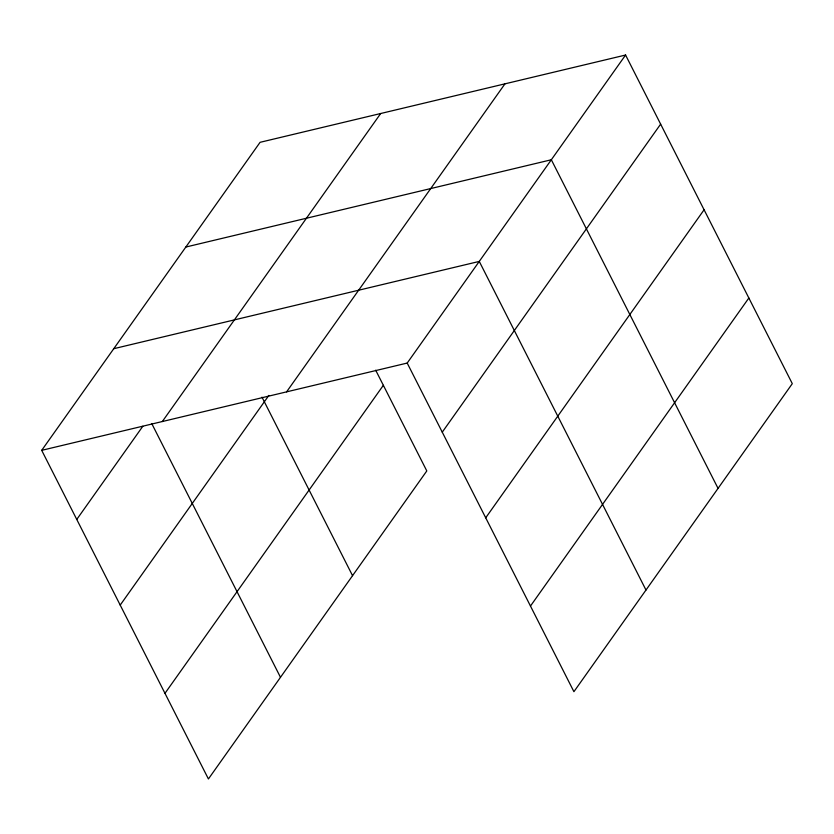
<?xml version="1.0" encoding="UTF-8"?>
<svg xmlns="http://www.w3.org/2000/svg" width="834" height="834" viewBox="0 0 834 834"><rect width="100%" height="100%" fill="white"/><g stroke="black" fill="none" stroke-linecap="round" stroke-linejoin="round"><path stroke-width="1.25" d="M375.696 370.202L426.799 470.939L208.417 778.966L41.7 450.339L260.083 142.312L625.583 55.034L792.3 383.661L573.917 691.688L407.201 363.061L625.583 55.034M76.759 519.446L142.822 426.268M162.317 421.545L380.69 113.507M120.211 605.088L268.84 395.441M286.583 391.865L504.966 83.838M164.976 693.325L383.348 385.298M442.26 432.168L660.643 124.141M485.711 517.81L704.084 209.782M530.476 606.047L748.849 298.019M185.826 247.041L551.337 159.763L718.053 488.39M113.768 348.695L479.269 261.417L645.985 590.034M41.7 450.339L407.201 363.061M261.991 397.161L352.553 575.668M151.757 423.589L280.485 677.312"/></g></svg>
